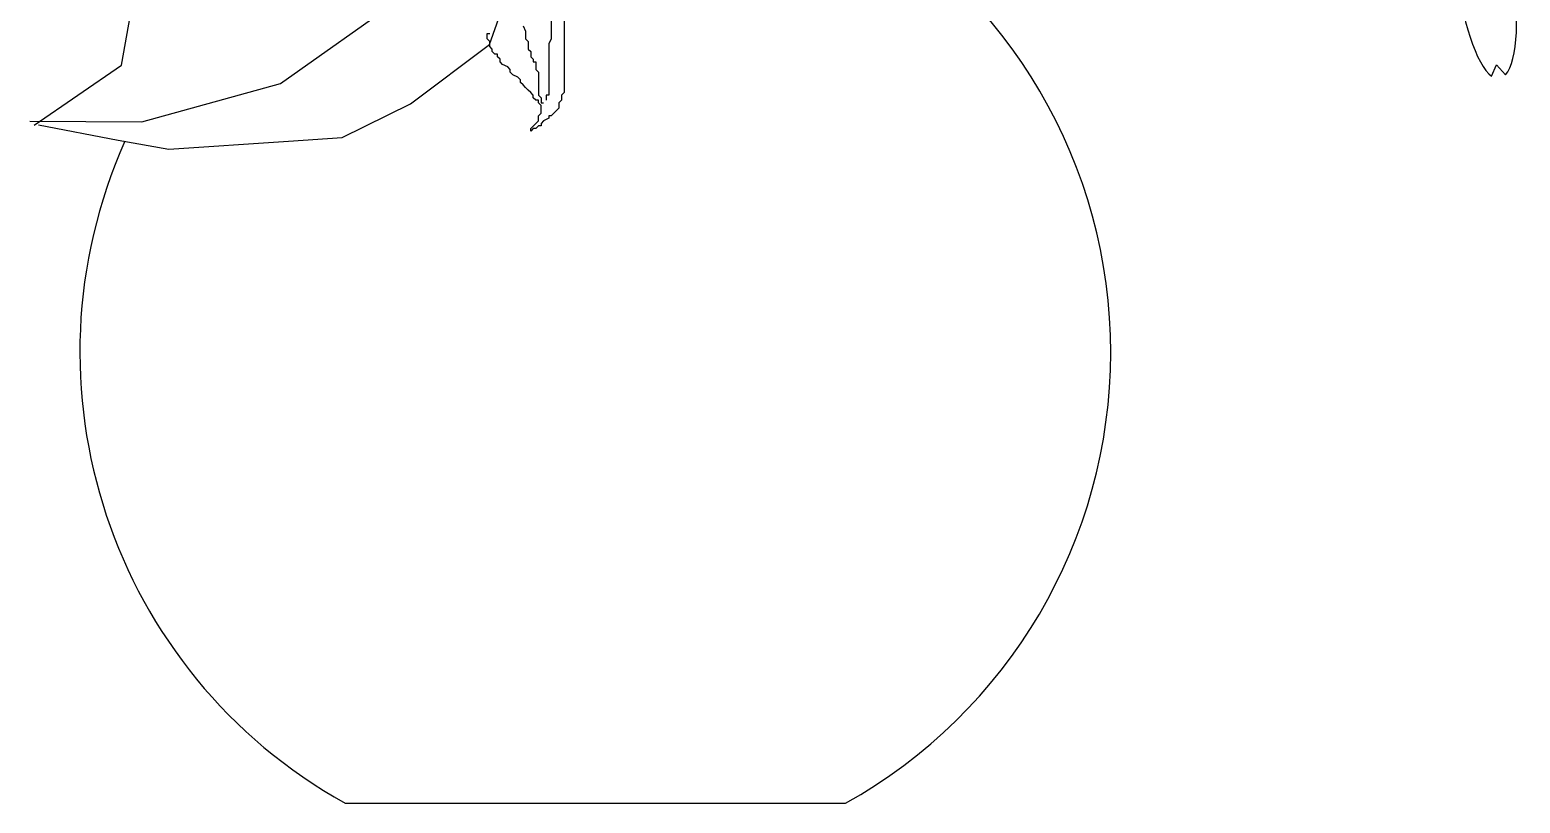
# Model space of a CAD drawing. Header units: millimetres. Extents: x 22565 to 38821, y 15578 to 26720.
# Drawn here: x 30495.1 to 30859.3, y 19915.6 to 20104.4 of the extents above; entities that cross this region are included whole.
import ezdxf

# ---------------------------------------------------------------- set-up
doc = ezdxf.new("R2010")
doc.units = ezdxf.units.MM

# ---------------------------------------------------------------- blocks, each defined once
blk = doc.blocks.new('A$C55124C77')
for p, q in [((222.8, 234.23), (262.82, 262.6)), ((290.92, 246.93), (297.73, 266.31)), ((311, 260.47), (311, 248.79)), ((171, 240.2), (173.95, 256.62)), ((301.81, 252.96), (302.65, 251.29)), ((315.18, 256.3), (315.18, 231.26)), ((290.12, 250.46), (290.96, 250.46)), ((290.12, 248.79), (290.12, 250.46)), ((290.96, 247.95), (290.12, 248.79)), ((290.96, 246.28), (290.96, 247.95)), ((302.65, 251.29), (302.65, 248.79)), ((302.65, 248.79), (303.48, 247.95)), ((303.48, 247.95), (303.48, 245.45)), ((311, 248.79), (310.16, 247.12)), ((265.17, 227.62), (290.92, 246.93)), ((291.79, 245.45), (290.96, 246.28)), ((291.79, 244.62), (291.79, 245.45)), ((292.63, 243.78), (291.79, 244.62)), ((293.46, 243.78), (292.63, 243.78)), ((293.46, 242.95), (293.46, 243.78)), ((294.3, 242.11), (293.46, 242.95)), ((303.48, 245.45), (304.32, 244.62)), ((304.32, 244.62), (304.32, 242.95)), ((304.32, 242.95), (305.15, 242.11)), ((310.16, 247.12), (310.16, 230.43)), ((142.55, 220.72), (171, 240.2)), ((294.3, 241.28), (294.3, 242.11)), ((295.13, 240.44), (294.3, 241.28)), ((296.8, 239.61), (295.13, 240.44)), ((297.64, 238.77), (296.8, 239.61)), ((297.64, 237.94), (297.64, 238.77)), ((298.47, 237.1), (297.64, 237.94)), ((305.15, 242.11), (305.15, 241.28)), ((305.15, 241.28), (305.99, 241.28)), ((305.99, 241.28), (305.99, 238.77)), ((305.99, 238.77), (306.82, 237.94)), ((306.82, 237.94), (306.82, 230.43)), ((617.37, 236.61), (618.91, 240.33)), ((618.91, 240.33), (621.93, 237.08)), ((177.65, 221.73), (222.8, 234.23)), ((300.14, 236.27), (298.47, 237.1)), ((300.98, 235.44), (300.14, 236.27)), ((300.98, 234.6), (300.98, 235.44)), ((301.81, 233.77), (300.98, 234.6)), ((302.65, 232.93), (301.81, 233.77)), ((303.48, 232.1), (302.65, 232.93)), ((304.32, 231.26), (303.48, 232.1)), ((305.15, 230.43), (304.32, 231.26)), ((305.15, 229.59), (305.15, 230.43)), ((305.99, 228.76), (305.15, 229.59)), ((306.82, 228.76), (305.99, 228.76)), ((306.82, 230.43), (307.66, 229.59)), ((306.82, 227.93), (306.82, 228.76)), ((307.66, 229.59), (307.66, 227.93)), ((309.33, 230.43), (309.33, 228.76)), ((310.16, 230.43), (309.33, 230.43)), ((314.34, 228.76), (313.5, 227.93)), ((315.18, 231.26), (314.34, 230.43)), ((314.34, 230.43), (314.34, 228.76)), ((242.92, 216.66), (265.17, 227.62)), ((307.66, 227.09), (306.82, 227.93)), ((306.82, 223.75), (307.66, 224.59)), ((306.82, 222.08), (306.82, 223.75)), ((307.66, 227.93), (308.49, 227.93)), ((307.66, 224.59), (307.66, 227.09)), ((310.16, 223.75), (310.16, 222.92)), ((311, 223.75), (310.16, 223.75)), ((311.83, 224.59), (311, 223.75)), ((312.67, 225.42), (311.83, 224.59)), ((313.5, 226.26), (312.67, 225.42)), ((313.5, 227.93), (313.5, 226.26)), ((141.11, 221.97), (177.65, 221.73)), ((143.9, 220.81), (169.93, 215.8)), ((304.32, 219.58), (305.99, 221.25)), ((304.32, 218.75), (304.32, 219.58)), ((305.15, 219.58), (304.32, 218.75)), ((305.99, 219.58), (305.15, 219.58)), ((305.99, 221.25), (306.82, 222.08)), ((306.82, 220.41), (305.99, 219.58)), ((307.66, 220.41), (306.82, 220.41)), ((308.49, 222.08), (307.66, 221.25)), ((307.66, 221.25), (307.66, 220.41)), ((310.16, 222.92), (308.49, 222.08)), ((169.93, 215.8), (186.36, 212.85)), ((186.36, 212.85), (225.41, 215.48)), ((225.41, 215.48), (242.92, 216.66)), ((243.82, 0), (406.88, 0))]:
    blk.add_line(p, q)
for start, end in [(299.048, 60.8195), (155.8761, 240.952)]:
    blk.add_arc((325.35, 146.79), 167.91, start, end)
blk.add_ellipse((615.42, 268.35), major_axis=(4.45, -32.52), ratio=0.278945, start_param=0.243418, end_param=6.021151)

msp = doc.modelspace()

# ---------------------------------------------------------------- block references
at = {"xscale": 0.75, "yscale": 0.75, "zscale": 0.75}
msp.add_blockref('A$C55124C77', (30389.28, 19915.64), dxfattribs=at)

doc.saveas('drawing.dxf')
